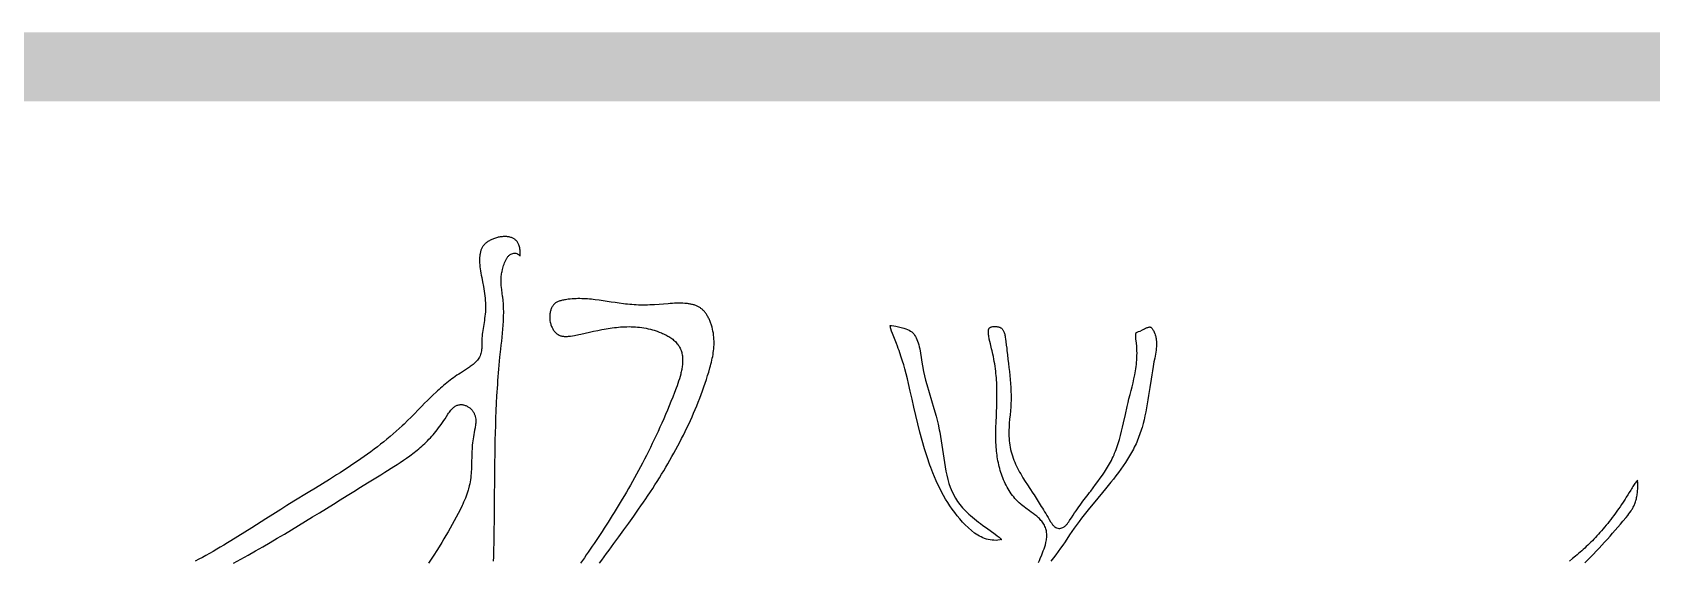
# Model space of a CAD drawing. Extents: x 4283 to 40403, y 1134 to 1764.
# Drawn here: x 4411.81 to 4423.68, y 1485.31 to 1489.18 of the extents above; entities that cross this region are included whole.
import ezdxf

# ---------------------------------------------------------------- set-up
doc = ezdxf.new("R2010")
doc.units = 0
doc.layers.add('PUB_TITLE', color=4, linetype='Continuous')
doc.layers.add('华泽绵阳图框', color=7, linetype='Continuous')

# ---------------------------------------------------------------- blocks, each defined once
blk = doc.blocks.new('11')
for points in [[(-178854.12, -78509.1), (-178852.66, -78507.61), (-178851.21, -78506.13), (-178849.78, -78504.63), (-178848.35, -78503.14), (-178846.94, -78501.64), (-178845.54, -78500.14), (-178844.16, -78498.64), (-178842.79, -78497.14), (-178841.43, -78495.63), (-178840.1, -78494.13), (-178838.78, -78492.62), (-178837.48, -78491.11), (-178836.19, -78489.61), (-178834.93, -78488.1), (-178833.31, -78486.14), (-178832.48, -78485.11), (-178831.91, -78484.37), (-178831.36, -78483.64), (-178830.83, -78482.88), (-178830.59, -78482.51), (-178830.35, -78482.13), (-178830.12, -78481.74), (-178829.9, -78481.34), (-178829.68, -78480.94), (-178829.47, -78480.52), (-178829.27, -78480.1), (-178829.08, -78479.66), (-178828.9, -78479.2), (-178828.73, -78478.73), (-178828.57, -78478.26), (-178828.36, -78477.56), (-178828.27, -78477.23), (-178828.14, -78476.68), (-178828.02, -78476.11), (-178827.91, -78475.53), (-178827.8, -78474.94), (-178827.71, -78474.33), (-178827.64, -78473.72), (-178827.57, -78473.11), (-178827.51, -78472.5), (-178827.47, -78471.89), (-178827.44, -78471.29), (-178827.42, -78470.69), (-178827.42, -78470.11), (-178827.42, -78469.55), (-178827.44, -78469.01), (-178827.46, -78468.49), (-178827.5, -78467.99), (-178827.55, -78467.53), (-178827.58, -78467.36), (-178827.6, -78467.39), (-178827.89, -78467.76), (-178828.19, -78468.16), (-178828.51, -78468.6), (-178828.83, -78469.06), (-178829.17, -78469.55), (-178829.51, -78470.06), (-178829.86, -78470.6), (-178830.22, -78471.15), (-178830.58, -78471.72), (-178830.95, -78472.3), (-178831.7, -78473.49), (-178832.47, -78474.72), (-178833.25, -78475.95), (-178833.83, -78476.87), (-178834.81, -78478.39), (-178835.6, -78479.57), (-178836.38, -78480.73), (-178837.16, -78481.87), (-178837.94, -78482.98), (-178838.73, -78484.06), (-178839.51, -78485.12), (-178840.29, -78486.17), (-178841.07, -78487.18), (-178841.84, -78488.18), (-178842.62, -78489.16), (-178843.4, -78490.11), (-178844.18, -78491.05), (-178844.95, -78491.97), (-178845.73, -78492.86), (-178846.5, -78493.74), (-178847.27, -78494.6), (-178848.05, -78495.44), (-178848.82, -78496.27), (-178849.59, -78497.08), (-178850.36, -78497.87), (-178851.13, -78498.65), (-178851.9, -78499.41), (-178852.67, -78500.16), (-178853.44, -78500.89), (-178854.2, -78501.61), (-178854.97, -78502.31), (-178855.73, -78503.01), (-178856.5, -78503.69), (-178857.26, -78504.36), (-178858.02, -78505.01), (-178858.79, -78505.66), (-178860.3, -78506.92), (-178861.81, -78508.14)], [(-179351.52, -78509.3), (-179350.32, -78507.65), (-179349.1, -78505.99), (-179347.88, -78504.32), (-179346.65, -78502.65), (-179345.41, -78500.97), (-179344.17, -78499.27), (-179341.67, -78495.87), (-179339.17, -78492.44), (-179336.68, -78488.98), (-179334.2, -78485.51), (-179331.74, -78482.01), (-179330.52, -78480.26), (-179329.32, -78478.51), (-179328.12, -78476.75), (-179327.22, -78475.4), (-179325.77, -78473.23), (-179324.62, -78471.47), (-179323.48, -78469.7), (-179322.35, -78467.93), (-179321.24, -78466.16), (-179320.15, -78464.38), (-179319.06, -78462.6), (-179318, -78460.81), (-179316.94, -78459.03), (-179315.91, -78457.24), (-179314.89, -78455.44), (-179313.88, -78453.64), (-179312.89, -78451.84), (-179311.92, -78450.03), (-179310.96, -78448.21), (-179310.03, -78446.39), (-179309.1, -78444.57), (-179308.2, -78442.74), (-179307.31, -78440.91), (-179306.45, -78439.07), (-179305.6, -78437.22), (-179304.76, -78435.37), (-179303.95, -78433.51), (-179303.16, -78431.64), (-179302.38, -78429.77), (-179301.62, -78427.9), (-179300.89, -78426.01), (-179300.17, -78424.12), (-179299.47, -78422.22), (-179298.8, -78420.32), (-179298.14, -78418.4), (-179297.5, -78416.48), (-179296.89, -78414.55), (-179296.35, -78412.8), (-179295.73, -78410.67), (-179295.46, -78409.71), (-179295.2, -78408.75), (-179294.96, -78407.78), (-179294.73, -78406.82), (-179294.52, -78405.86), (-179294.33, -78404.89), (-179294.16, -78403.93), (-179294.01, -78402.96), (-179293.88, -78402), (-179293.78, -78401.03), (-179293.7, -78400.06), (-179293.65, -78399.08), (-179293.63, -78398.11), (-179293.63, -78397.12), (-179293.68, -78396.13), (-179293.74, -78395.25), (-179293.86, -78394.14), (-179294, -78393.14), (-179294.18, -78392.13), (-179294.4, -78391.14), (-179294.65, -78390.14), (-179294.78, -78389.66), (-179294.92, -78389.18), (-179295.08, -78388.7), (-179295.24, -78388.23), (-179295.41, -78387.76), (-179295.59, -78387.3), (-179295.77, -78386.85), (-179295.96, -78386.41), (-179296.16, -78385.97), (-179296.37, -78385.55), (-179296.59, -78385.13), (-179296.81, -78384.73), (-179297.04, -78384.34), (-179297.27, -78383.96), (-179297.51, -78383.59), (-179297.76, -78383.23), (-179298.02, -78382.89), (-179298.28, -78382.56), (-179298.54, -78382.24), (-179298.81, -78381.94), (-179299.09, -78381.66), (-179299.36, -78381.39), (-179299.67, -78381.12), (-179299.94, -78380.89), (-179300.24, -78380.66), (-179300.54, -78380.44), (-179300.85, -78380.24), (-179301.17, -78380.04), (-179301.5, -78379.86), (-179301.84, -78379.68), (-179302.19, -78379.52), (-179302.54, -78379.36), (-179302.91, -78379.22), (-179303.28, -78379.08), (-179303.67, -78378.95), (-179304.06, -78378.84), (-179304.46, -78378.73), (-179304.87, -78378.63), (-179305.29, -78378.53), (-179305.72, -78378.45), (-179306.15, -78378.38), (-179306.6, -78378.31), (-179307.05, -78378.25), (-179307.5, -78378.2), (-179308.45, -78378.12), (-179309.42, -78378.06), (-179310.42, -78378.03), (-179311.44, -78378.03), (-179312.48, -78378.05), (-179313.54, -78378.08), (-179314.62, -78378.13), (-179315.72, -78378.2), (-179316.83, -78378.28), (-179319.09, -78378.45), (-179321.38, -78378.64), (-179323.69, -78378.81), (-179324.85, -78378.88), (-179326.02, -78378.94), (-179327.18, -78378.99), (-179328.27, -78379.01), (-179329.49, -78379.02), (-179330.64, -78379.01), (-179331.77, -78378.98), (-179332.89, -78378.92), (-179334, -78378.86), (-179335.11, -78378.78), (-179336.2, -78378.68), (-179337.28, -78378.58), (-179338.35, -78378.46), (-179339.42, -78378.33), (-179341.52, -78378.05), (-179343.6, -78377.75), (-179345.64, -78377.45), (-179347.66, -78377.13), (-179349.66, -78376.83), (-179351.64, -78376.55), (-179353.61, -78376.29), (-179354.59, -78376.18), (-179355.56, -78376.08), (-179356.53, -78375.99), (-179357.5, -78375.91), (-179358.47, -78375.85), (-179359.44, -78375.8), (-179360.41, -78375.76), (-179361.37, -78375.75), (-179362.34, -78375.75), (-179363.31, -78375.77), (-179364.28, -78375.82), (-179365.25, -78375.88), (-179366.23, -78375.97), (-179367.2, -78376.08), (-179368.56, -78376.28), (-179369.17, -78376.38), (-179369.65, -78376.47), (-179370.12, -78376.57), (-179370.58, -78376.68), (-179371.02, -78376.8), (-179371.44, -78376.93), (-179371.85, -78377.06), (-179372.24, -78377.21), (-179372.61, -78377.37), (-179372.95, -78377.54), (-179373.27, -78377.72), (-179373.58, -78377.92), (-179373.75, -78378.05), (-179374.11, -78378.34), (-179374.35, -78378.58), (-179374.59, -78378.84), (-179374.82, -78379.12), (-179375.04, -78379.42), (-179375.25, -78379.74), (-179375.44, -78380.09), (-179375.62, -78380.45), (-179375.79, -78380.82), (-179375.94, -78381.22), (-179376.08, -78381.63), (-179376.2, -78382.05), (-179376.31, -78382.48), (-179376.4, -78382.92), (-179376.47, -78383.38), (-179376.53, -78383.84), (-179376.56, -78384.3), (-179376.58, -78384.77), (-179376.58, -78385.25), (-179376.57, -78385.72), (-179376.53, -78386.19), (-179376.48, -78386.67), (-179376.44, -78386.95), (-179376.31, -78387.61), (-179376.21, -78388.06), (-179376.08, -78388.51), (-179375.94, -78388.96), (-179375.78, -78389.4), (-179375.61, -78389.83), (-179375.42, -78390.24), (-179375.22, -78390.65), (-179375.01, -78391.04), (-179374.78, -78391.41), (-179374.54, -78391.77), (-179374.29, -78392.11), (-179374.03, -78392.43), (-179373.77, -78392.73), (-179373.49, -78393.01), (-179373.22, -78393.27), (-179372.93, -78393.51), (-179372.64, -78393.72), (-179372.37, -78393.9), (-179371.88, -78394.17), (-179371.78, -78394.22), (-179371.45, -78394.35), (-179371.13, -78394.47), (-179370.79, -78394.56), (-179370.44, -78394.64), (-179370.07, -78394.7), (-179369.69, -78394.75), (-179369.29, -78394.79), (-179368.87, -78394.8), (-179368.44, -78394.81), (-179367.99, -78394.8), (-179367.53, -78394.77), (-179367.06, -78394.73), (-179366.58, -78394.68), (-179366.1, -78394.62), (-179365.08, -78394.46), (-179364.05, -78394.27), (-179361.92, -78393.83), (-179360.82, -78393.59), (-179358.68, -78393.12), (-179356.54, -78392.65), (-179354.43, -78392.19), (-179352.32, -78391.75), (-179350.23, -78391.34), (-179349.18, -78391.15), (-179348.13, -78390.96), (-179347.08, -78390.79), (-179346.04, -78390.63), (-179344.99, -78390.48), (-179343.94, -78390.35), (-179342.89, -78390.23), (-179341.84, -78390.12), (-179340.79, -78390.04), (-179339.74, -78389.97), (-179338.68, -78389.92), (-179337.62, -78389.89), (-179336.56, -78389.88), (-179335.49, -78389.89), (-179334.42, -78389.93), (-179333.35, -78389.99), (-179332.27, -78390.08), (-179331.19, -78390.19), (-179330.11, -78390.34), (-179329.02, -78390.51), (-179327.93, -78390.71), (-179326.83, -78390.94), (-179325.73, -78391.2), (-179324.63, -78391.5), (-179323.85, -78391.72), (-179322.4, -78392.19), (-179321.28, -78392.59), (-179320.18, -78393.03), (-179319.62, -78393.27), (-179319.08, -78393.52), (-179318.53, -78393.77), (-179318, -78394.04), (-179317.47, -78394.32), (-179316.95, -78394.61), (-179316.44, -78394.92), (-179315.93, -78395.24), (-179315.44, -78395.57), (-179314.96, -78395.91), (-179314.49, -78396.27), (-179314.04, -78396.64), (-179313.59, -78397.03), (-179313.17, -78397.44), (-179312.76, -78397.86), (-179312.37, -78398.31), (-179312, -78398.76), (-179311.71, -78399.17), (-179311.33, -78399.74), (-179311.04, -78400.25), (-179310.77, -78400.77), (-179310.54, -78401.3), (-179310.32, -78401.83), (-179310.14, -78402.37), (-179309.98, -78402.92), (-179309.85, -78403.48), (-179309.73, -78404.03), (-179309.64, -78404.6), (-179309.58, -78405.16), (-179309.53, -78405.73), (-179309.5, -78406.3), (-179309.49, -78406.87), (-179309.49, -78407.44), (-179309.52, -78408.02), (-179309.56, -78408.59), (-179309.61, -78409.17), (-179309.68, -78409.75), (-179309.76, -78410.33), (-179309.85, -78410.92), (-179309.96, -78411.5), (-179310.07, -78412.08), (-179310.2, -78412.67), (-179310.34, -78413.25), (-179310.48, -78413.85), (-179310.8, -78415.01), (-179311.14, -78416.18), (-179311.52, -78417.36), (-179311.91, -78418.53), (-179312.32, -78419.69), (-179312.75, -78420.86), (-179313.6, -78423.1), (-179314.5, -78425.42), (-179315.39, -78427.66), (-179316.3, -78429.88), (-179317.21, -78432.08), (-179318.13, -78434.26), (-179319.06, -78436.41), (-179320, -78438.55), (-179320.94, -78440.66), (-179321.9, -78442.75), (-179322.86, -78444.81), (-179323.82, -78446.86), (-179324.8, -78448.89), (-179325.78, -78450.89), (-179326.77, -78452.87), (-179327.76, -78454.84), (-179328.75, -78456.78), (-179329.76, -78458.7), (-179330.76, -78460.61), (-179331.77, -78462.49), (-179332.78, -78464.35), (-179333.8, -78466.2), (-179334.82, -78468.02), (-179335.84, -78469.83), (-179336.86, -78471.61), (-179337.89, -78473.38), (-179338.91, -78475.13), (-179339.94, -78476.86), (-179340.97, -78478.57), (-179341.99, -78480.26), (-179343.02, -78481.94), (-179344.05, -78483.6), (-179345.07, -78485.24), (-179346.1, -78486.86), (-179347.12, -78488.47), (-179348.14, -78490.06), (-179349.16, -78491.63), (-179350.17, -78493.18), (-179351.18, -78494.72), (-179352.19, -78496.24), (-179353.19, -78497.75), (-179354.19, -78499.24), (-179355.19, -78500.71), (-179356.17, -78502.17), (-179357.18, -78503.65), (-179358.14, -78505.04), (-179359.11, -78506.46), (-179361.07, -78509.27)], [(-179404.91, -78508.22), (-179404.85, -78506.03), (-179404.8, -78503.87), (-179404.74, -78501.72), (-179404.7, -78499.6), (-179404.66, -78497.49), (-179404.62, -78495.4), (-179404.58, -78493.33), (-179404.55, -78491.28), (-179404.52, -78489.24), (-179404.5, -78487.22), (-179404.47, -78485.21), (-179404.45, -78483.22), (-179404.43, -78481.24), (-179404.42, -78479.27), (-179404.4, -78477.32), (-179404.39, -78475.38), (-179404.37, -78473.44), (-179404.34, -78469.61), (-179404.31, -78465.81), (-179404.28, -78462.04), (-179404.24, -78458.29), (-179404.19, -78454.57), (-179404.13, -78450.85), (-179404.06, -78447.14), (-179403.97, -78443.44), (-179403.86, -78439.73), (-179403.73, -78436.01), (-179403.58, -78432.28), (-179403.41, -78428.53), (-179403.2, -78424.76), (-179403.09, -78422.86), (-179402.97, -78420.96), (-179402.84, -78419.04), (-179402.7, -78417.12), (-179402.55, -78415.18), (-179402.4, -78413.24), (-179402.23, -78411.28), (-179402.06, -78409.31), (-179401.87, -78407.33), (-179401.68, -78405.34), (-179401.39, -78402.54), (-179401.25, -78401.31), (-179401.03, -78399.28), (-179400.81, -78397.25), (-179400.59, -78395.21), (-179400.39, -78393.17), (-179400.21, -78391.13), (-179400.06, -78389.1), (-179399.94, -78387.06), (-179399.89, -78386.05), (-179399.86, -78385.03), (-179399.83, -78384.02), (-179399.82, -78383.01), (-179399.82, -78382), (-179399.84, -78381), (-179399.87, -78379.99), (-179399.91, -78378.99), (-179399.97, -78377.99), (-179400.05, -78376.99), (-179400.1, -78376.47), (-179400.26, -78375.01), (-179400.33, -78374.46), (-179400.52, -78373.08), (-179400.81, -78371.13), (-179400.94, -78370.12), (-179401.05, -78369.08), (-179401.09, -78368.53), (-179401.12, -78367.98), (-179401.14, -78367.42), (-179401.15, -78366.85), (-179401.14, -78366.26), (-179401.12, -78365.67), (-179401.08, -78365.05), (-179401.03, -78364.43), (-179400.95, -78363.79), (-179400.86, -78363.14), (-179400.75, -78362.47), (-179400.65, -78362), (-179400.45, -78361.09), (-179400.27, -78360.38), (-179400.07, -78359.68), (-179399.85, -78358.97), (-179399.61, -78358.28), (-179399.35, -78357.6), (-179399.07, -78356.95), (-179398.92, -78356.61), (-179398.76, -78356.29), (-179398.6, -78355.98), (-179398.43, -78355.68), (-179398.25, -78355.38), (-179398.06, -78355.09), (-179397.85, -78354.8), (-179397.64, -78354.52), (-179397.4, -78354.25), (-179397.14, -78353.98), (-179396.85, -78353.73), (-179396.52, -78353.48), (-179396.15, -78353.26), (-179395.74, -78353.06), (-179395.27, -78352.91), (-179394.75, -78352.82), (-179394.2, -78352.81), (-179393.7, -78352.87), (-179393.22, -78353.01), (-179392.79, -78353.19), (-179392.4, -78353.41), (-179392.06, -78353.65), (-179391.76, -78353.9), (-179391.48, -78354.16), (-179391.48, -78354.17), (-179391.47, -78353.89), (-179391.46, -78353.17), (-179391.47, -78352.47), (-179391.51, -78351.8), (-179391.52, -78351.63), (-179391.56, -78351.19), (-179391.6, -78350.91), (-179391.64, -78350.62), (-179391.69, -78350.35), (-179391.73, -78350.09), (-179391.85, -78349.57), (-179391.98, -78349.1), (-179392.13, -78348.67), (-179392.3, -78348.26), (-179392.47, -78347.88), (-179392.66, -78347.54), (-179392.86, -78347.22), (-179393.07, -78346.92), (-179393.29, -78346.65), (-179393.52, -78346.39), (-179393.77, -78346.16), (-179394.03, -78345.94), (-179394.3, -78345.74), (-179394.59, -78345.55), (-179394.89, -78345.38), (-179395.21, -78345.22), (-179395.54, -78345.07), (-179395.86, -78344.95), (-179396.26, -78344.82), (-179396.64, -78344.72), (-179397.04, -78344.63), (-179397.45, -78344.56), (-179397.87, -78344.51), (-179398.31, -78344.46), (-179398.76, -78344.44), (-179399.21, -78344.43), (-179399.68, -78344.44), (-179400.15, -78344.46), (-179400.62, -78344.5), (-179401.1, -78344.55), (-179401.58, -78344.62), (-179402.06, -78344.71), (-179402.54, -78344.8), (-179403.02, -78344.92), (-179403.5, -78345.05), (-179403.97, -78345.19), (-179404.43, -78345.34), (-179404.89, -78345.51), (-179405.34, -78345.69), (-179405.78, -78345.88), (-179406.21, -78346.08), (-179406.62, -78346.29), (-179407.03, -78346.51), (-179407.42, -78346.74), (-179407.79, -78346.98), (-179408.14, -78347.23), (-179408.48, -78347.48), (-179408.8, -78347.74), (-179409.1, -78348), (-179409.34, -78348.23), (-179409.63, -78348.54), (-179409.87, -78348.81), (-179410.09, -78349.1), (-179410.3, -78349.38), (-179410.49, -78349.68), (-179410.67, -78349.99), (-179410.84, -78350.3), (-179410.99, -78350.62), (-179411.14, -78350.95), (-179411.27, -78351.29), (-179411.39, -78351.65), (-179411.49, -78352.01), (-179411.59, -78352.38), (-179411.68, -78352.76), (-179411.75, -78353.16), (-179411.82, -78353.56), (-179411.87, -78353.97), (-179411.91, -78354.4), (-179411.95, -78354.83), (-179411.97, -78355.27), (-179411.98, -78355.72), (-179411.98, -78356.18), (-179411.98, -78356.65), (-179411.96, -78357.13), (-179411.94, -78357.61), (-179411.87, -78358.61), (-179411.77, -78359.63), (-179411.64, -78360.68), (-179411.48, -78361.75), (-179411.31, -78362.83), (-179411.12, -78363.94), (-179410.92, -78365.06), (-179410.49, -78367.34), (-179410.06, -78369.66), (-179409.86, -78370.83), (-179409.66, -78372), (-179409.48, -78373.18), (-179409.32, -78374.35), (-179409.18, -78375.53), (-179409.08, -78376.71), (-179409, -78377.88), (-179408.97, -78378.64), (-179408.96, -78379.07), (-179408.97, -78380.21), (-179409, -78381.34), (-179409.07, -78382.46), (-179409.17, -78383.55), (-179409.29, -78384.63), (-179409.42, -78385.69), (-179409.57, -78386.74), (-179409.72, -78387.77), (-179410.04, -78389.79), (-179410.35, -78391.78), (-179410.49, -78392.76), (-179410.62, -78393.73), (-179410.72, -78394.7), (-179410.81, -78395.67), (-179410.87, -78396.64), (-179410.9, -78397.61), (-179410.91, -78398.25), (-179410.89, -78399.66), (-179410.89, -78400.23), (-179410.9, -78400.82), (-179410.94, -78401.44), (-179411.01, -78402.07), (-179411.12, -78402.71), (-179411.28, -78403.38), (-179411.49, -78404.01), (-179411.74, -78404.61), (-179412.03, -78405.19), (-179412.35, -78405.74), (-179412.7, -78406.27), (-179413.07, -78406.77), (-179413.47, -78407.24), (-179413.89, -78407.7), (-179414.32, -78408.13), (-179414.76, -78408.54), (-179415.22, -78408.94), (-179415.69, -78409.32), (-179416.17, -78409.69), (-179416.65, -78410.05), (-179417.14, -78410.39), (-179417.64, -78410.73), (-179418.63, -78411.38), (-179420.6, -78412.61), (-179421.67, -78413.29), (-179422.49, -78413.82), (-179423.4, -78414.42), (-179424.29, -78415.04), (-179425.17, -78415.66), (-179426.03, -78416.29), (-179426.87, -78416.92), (-179427.71, -78417.57), (-179428.53, -78418.22), (-179429.33, -78418.87), (-179430.13, -78419.54), (-179430.91, -78420.2), (-179431.69, -78420.88), (-179432.45, -78421.55), (-179433.21, -78422.24), (-179433.95, -78422.92), (-179435.42, -78424.31), (-179436.87, -78425.72), (-179438.29, -78427.13), (-179439.7, -78428.55), (-179441.1, -78429.98), (-179442.49, -78431.42), (-179445.28, -78434.29), (-179446.69, -78435.72), (-179448.12, -78437.14), (-179450.1, -78439.07), (-179451.04, -78439.96), (-179452.54, -78441.33), (-179454.05, -78442.69), (-179455.59, -78444.04), (-179457.15, -78445.36), (-179458.73, -78446.67), (-179460.33, -78447.96), (-179461.94, -78449.24), (-179463.57, -78450.5), (-179465.22, -78451.74), (-179466.88, -78452.98), (-179468.55, -78454.2), (-179470.24, -78455.4), (-179471.95, -78456.6), (-179473.66, -78457.78), (-179475.39, -78458.96), (-179477.12, -78460.12), (-179478.87, -78461.28), (-179480.62, -78462.43), (-179482.38, -78463.57), (-179484.15, -78464.7), (-179487.71, -78466.95), (-179491.28, -78469.17), (-179494.87, -78471.38), (-179498.47, -78473.58), (-179505.65, -78477.98), (-179509.23, -78480.18), (-179512.28, -78482.07), (-179516.33, -78484.61), (-179519.86, -78486.85), (-179526.91, -78491.33), (-179530.44, -78493.56), (-179533.97, -78495.76), (-179537.51, -78497.95), (-179539.29, -78499.03), (-179541.08, -78500.1), (-179542.86, -78501.16), (-179544.66, -78502.21), (-179546.46, -78503.25), (-179548.27, -78504.28), (-179550.08, -78505.29), (-179551.91, -78506.29), (-179553.74, -78507.27), (-179555.58, -78508.24)], [(-179536.18, -78509.26), (-179532.44, -78507.21), (-179528.72, -78505.13), (-179525.03, -78503.04), (-179521.36, -78500.93), (-179517.71, -78498.81), (-179514.08, -78496.68), (-179510.47, -78494.53), (-179506.88, -78492.39), (-179503.31, -78490.23), (-179499.76, -78488.07), (-179496.23, -78485.91), (-179492.71, -78483.75), (-179489.22, -78481.59), (-179485.74, -78479.43), (-179482.29, -78477.28), (-179478.84, -78475.14), (-179475.42, -78473), (-179472.01, -78470.88), (-179468.62, -78468.76), (-179465.25, -78466.67), (-179461.89, -78464.59), (-179459.85, -78463.32), (-179455.25, -78460.47), (-179453.62, -78459.44), (-179452, -78458.39), (-179450.4, -78457.33), (-179448.82, -78456.24), (-179447.25, -78455.11), (-179446.47, -78454.54), (-179445.7, -78453.96), (-179444.93, -78453.37), (-179444.17, -78452.77), (-179443.41, -78452.15), (-179442.66, -78451.52), (-179441.91, -78450.88), (-179441.17, -78450.23), (-179440.43, -78449.56), (-179439.69, -78448.87), (-179438.96, -78448.17), (-179438.24, -78447.46), (-179437.52, -78446.72), (-179436.81, -78445.97), (-179436.1, -78445.19), (-179435.4, -78444.4), (-179434.71, -78443.59), (-179434.01, -78442.75), (-179433.33, -78441.89), (-179432.65, -78441.01), (-179431.98, -78440.11), (-179431.31, -78439.18), (-179430.65, -78438.22), (-179429.99, -78437.24), (-179429.39, -78436.31), (-179428.68, -78435.17), (-179427.99, -78434.09), (-179427.62, -78433.54), (-179427.24, -78433), (-179426.84, -78432.46), (-179426.41, -78431.94), (-179425.97, -78431.45), (-179425.72, -78431.19), (-179425.46, -78430.95), (-179425.2, -78430.72), (-179424.92, -78430.5), (-179424.63, -78430.28), (-179424.32, -78430.08), (-179424, -78429.89), (-179423.66, -78429.72), (-179423.3, -78429.57), (-179422.92, -78429.44), (-179422.53, -78429.33), (-179422.13, -78429.25), (-179421.71, -78429.21), (-179421.28, -78429.2), (-179420.83, -78429.22), (-179420.44, -78429.27), (-179420.04, -78429.35), (-179419.65, -78429.45), (-179419.27, -78429.58), (-179418.9, -78429.73), (-179418.55, -78429.89), (-179418.2, -78430.07), (-179417.87, -78430.26), (-179417.55, -78430.47), (-179417.23, -78430.69), (-179416.93, -78430.92), (-179416.64, -78431.17), (-179416.36, -78431.42), (-179416.08, -78431.7), (-179415.75, -78432.07), (-179415.58, -78432.29), (-179415.36, -78432.58), (-179415.15, -78432.9), (-179414.96, -78433.22), (-179414.79, -78433.54), (-179414.63, -78433.87), (-179414.49, -78434.21), (-179414.37, -78434.54), (-179414.27, -78434.88), (-179414.17, -78435.24), (-179414.04, -78435.89), (-179413.95, -78436.56), (-179413.91, -78437.21), (-179413.91, -78437.86), (-179413.93, -78438.51), (-179413.98, -78439.14), (-179414.06, -78439.76), (-179414.15, -78440.37), (-179414.25, -78440.98), (-179414.48, -78442.14), (-179414.71, -78443.28), (-179414.93, -78444.34), (-179415.12, -78445.43), (-179415.29, -78446.48), (-179415.42, -78447.53), (-179415.54, -78448.57), (-179415.64, -78449.61), (-179415.72, -78450.64), (-179415.78, -78451.67), (-179415.84, -78452.7), (-179415.88, -78453.73), (-179415.94, -78455.78), (-179415.99, -78457.83), (-179416.04, -78459.87), (-179416.08, -78460.9), (-179416.12, -78461.93), (-179416.18, -78462.96), (-179416.25, -78463.99), (-179416.34, -78465.03), (-179416.45, -78466.06), (-179416.59, -78467.1), (-179416.75, -78468.15), (-179416.93, -78469.19), (-179417.16, -78470.25), (-179417.53, -78471.73), (-179417.71, -78472.35), (-179418.03, -78473.39), (-179418.38, -78474.42), (-179418.76, -78475.44), (-179419.16, -78476.45), (-179419.58, -78477.45), (-179420.02, -78478.44), (-179420.46, -78479.42), (-179420.8, -78480.15), (-179421.84, -78482.31), (-179422.79, -78484.2), (-179423.77, -78486.08), (-179424.77, -78487.93), (-179425.79, -78489.77), (-179426.83, -78491.6), (-179427.88, -78493.4), (-179428.95, -78495.2), (-179430.02, -78496.98), (-179431.11, -78498.76), (-179433.3, -78502.27), (-179435.49, -78505.77), (-179437.68, -78509.25)], [(-179129.81, -78508.82), (-179129.43, -78507.86), (-179129.05, -78506.92), (-179128.24, -78505.03), (-179127.84, -78504.07), (-179127.45, -78503.08), (-179127.07, -78502.06), (-179126.72, -78501), (-179126.43, -78499.99), (-179126.13, -78498.74), (-179126.01, -78498.13), (-179125.91, -78497.52), (-179125.82, -78496.9), (-179125.76, -78496.28), (-179125.73, -78495.65), (-179125.72, -78495.02), (-179125.74, -78494.38), (-179125.79, -78493.72), (-179125.92, -78492.88), (-179126.02, -78492.44), (-179126.19, -78491.83), (-179126.4, -78491.23), (-179126.64, -78490.65), (-179126.91, -78490.09), (-179127.21, -78489.55), (-179127.54, -78489.03), (-179127.89, -78488.54), (-179128.26, -78488.06), (-179128.64, -78487.61), (-179129.04, -78487.17), (-179129.46, -78486.74), (-179129.89, -78486.32), (-179130.76, -78485.55), (-179131.67, -78484.81), (-179132.6, -78484.09), (-179133.54, -78483.41), (-179134.47, -78482.74), (-179136.32, -78481.42), (-179137.2, -78480.77), (-179138.39, -78479.83), (-179138.85, -78479.45), (-179139.63, -78478.75), (-179140.37, -78478.04), (-179141.08, -78477.31), (-179141.77, -78476.56), (-179142.42, -78475.79), (-179143.05, -78475), (-179143.64, -78474.19), (-179144.22, -78473.36), (-179144.76, -78472.52), (-179145.28, -78471.67), (-179145.78, -78470.79), (-179146.25, -78469.91), (-179146.7, -78469.01), (-179147.12, -78468.1), (-179147.52, -78467.17), (-179147.9, -78466.24), (-179148.25, -78465.3), (-179148.58, -78464.35), (-179148.89, -78463.39), (-179149.19, -78462.43), (-179149.46, -78461.46), (-179149.71, -78460.49), (-179149.94, -78459.52), (-179150.15, -78458.54), (-179150.34, -78457.56), (-179150.52, -78456.59), (-179150.68, -78455.61), (-179150.82, -78454.64), (-179150.94, -78453.68), (-179151.05, -78452.71), (-179151.15, -78451.75), (-179151.23, -78450.79), (-179151.29, -78449.84), (-179151.39, -78447.93), (-179151.44, -78446.04), (-179151.45, -78444.15), (-179151.44, -78442.25), (-179151.39, -78440.35), (-179151.32, -78438.44), (-179151.16, -78434.56), (-179151.07, -78432.6), (-179150.99, -78430.61), (-179150.92, -78428.59), (-179150.87, -78426.55), (-179150.84, -78424.46), (-179150.85, -78422.34), (-179150.9, -78420.19), (-179150.94, -78419.09), (-179150.99, -78417.98), (-179151.06, -78416.87), (-179151.14, -78415.73), (-179151.24, -78414.59), (-179151.35, -78413.44), (-179151.48, -78412.27), (-179151.62, -78411.09), (-179151.79, -78409.89), (-179151.97, -78408.68), (-179152.18, -78407.46), (-179152.4, -78406.22), (-179152.65, -78404.97), (-179152.92, -78403.7), (-179153.31, -78402.01), (-179153.53, -78401.12), (-179154.17, -78398.58), (-179154.46, -78397.36), (-179154.72, -78396.17), (-179154.83, -78395.61), (-179154.93, -78395.06), (-179155.02, -78394.53), (-179155.08, -78394.03), (-179155.13, -78393.54), (-179155.16, -78393.09), (-179155.17, -78392.67), (-179155.16, -78392.28), (-179155.14, -78391.92), (-179155.09, -78391.61), (-179155.04, -78391.34), (-179154.97, -78391.11), (-179154.89, -78390.92), (-179154.82, -78390.77), (-179154.73, -78390.64), (-179154.64, -78390.53), (-179154.55, -78390.44), (-179154.36, -78390.3), (-179154.24, -78390.23), (-179154, -78390.12), (-179153.72, -78390.02), (-179153.39, -78389.93), (-179153.02, -78389.86), (-179152.63, -78389.8), (-179152.21, -78389.77), (-179151.78, -78389.76), (-179151.35, -78389.78), (-179150.92, -78389.83), (-179150.51, -78389.89), (-179150.11, -78389.98), (-179149.75, -78390.09), (-179149.43, -78390.21), (-179149.02, -78390.41), (-179148.88, -78390.49), (-179148.64, -78390.66), (-179148.43, -78390.84), (-179148.24, -78391.04), (-179148.05, -78391.27), (-179147.87, -78391.52), (-179147.69, -78391.81), (-179147.53, -78392.12), (-179147.37, -78392.47), (-179147.23, -78392.85), (-179147.09, -78393.26), (-179146.96, -78393.69), (-179146.85, -78394.15), (-179146.74, -78394.63), (-179146.65, -78395.12), (-179146.48, -78396.18), (-179146.33, -78397.29), (-179146.13, -78399.15), (-179145.95, -78400.75), (-179145.82, -78401.9), (-179145.55, -78404.13), (-179145.29, -78406.31), (-179145.03, -78408.44), (-179144.78, -78410.53), (-179144.55, -78412.58), (-179144.33, -78414.59), (-179144.14, -78416.58), (-179143.98, -78418.55), (-179143.86, -78420.5), (-179143.77, -78422.45), (-179143.73, -78424.39), (-179143.74, -78426.35), (-179143.76, -78427.32), (-179143.8, -78428.3), (-179143.82, -78428.84), (-179143.91, -78430.28), (-179144.07, -78432.32), (-179144.26, -78434.39), (-179144.45, -78436.5), (-179144.62, -78438.64), (-179144.76, -78440.8), (-179144.81, -78441.9), (-179144.83, -78442.99), (-179144.84, -78444.09), (-179144.82, -78445.2), (-179144.77, -78446.3), (-179144.69, -78447.42), (-179144.58, -78448.53), (-179144.43, -78449.64), (-179144.25, -78450.73), (-179144.01, -78451.86), (-179143.74, -78452.96), (-179143.43, -78454.04), (-179143.08, -78455.11), (-179142.71, -78456.17), (-179142.31, -78457.22), (-179141.88, -78458.25), (-179141.42, -78459.28), (-179140.94, -78460.29), (-179140.45, -78461.28), (-179139.93, -78462.27), (-179139.4, -78463.25), (-179138.86, -78464.21), (-179137.75, -78466.1), (-179136.61, -78467.94), (-179135.46, -78469.73), (-179134.32, -78471.48), (-179132.75, -78473.86), (-179132.12, -78474.82), (-179130.04, -78478.08), (-179129, -78479.74), (-179128.48, -78480.59), (-179127.94, -78481.46), (-179127.4, -78482.35), (-179126.84, -78483.26), (-179126.27, -78484.2), (-179125.68, -78485.18), (-179125.08, -78486.18), (-179124.46, -78487.21), (-179123.77, -78488.35), (-179123.38, -78488.94), (-179122.98, -78489.5), (-179122.74, -78489.8), (-179122.49, -78490.08), (-179122.22, -78490.36), (-179121.92, -78490.64), (-179121.59, -78490.91), (-179121.2, -78491.16), (-179120.72, -78491.4), (-179120.13, -78491.59), (-179119.62, -78491.67), (-179119.08, -78491.67), (-179118.54, -78491.59), (-179118.05, -78491.45), (-179117.61, -78491.26), (-179117.22, -78491.04), (-179116.87, -78490.81), (-179116.56, -78490.56), (-179116.27, -78490.31), (-179116, -78490.04), (-179115.75, -78489.78), (-179115.5, -78489.49), (-179115.07, -78488.94), (-179114.64, -78488.36), (-179114.24, -78487.77), (-179113.85, -78487.18), (-179113.31, -78486.36), (-179112.38, -78484.94), (-179111.66, -78483.88), (-179110.95, -78482.84), (-179110.24, -78481.83), (-179109.54, -78480.84), (-179108.85, -78479.87), (-179108.16, -78478.93), (-179107.48, -78478.01), (-179106.8, -78477.1), (-179106.14, -78476.21), (-179105.48, -78475.34), (-179104.82, -78474.49), (-179104.18, -78473.64), (-179103.54, -78472.81), (-179102.28, -78471.18), (-179101.06, -78469.57), (-179099.87, -78467.99), (-179098.72, -78466.41), (-179097.6, -78464.83), (-179096.52, -78463.23), (-179095.5, -78461.62), (-179094.99, -78460.79), (-179094.5, -78459.95), (-179094.03, -78459.1), (-179093.56, -78458.25), (-179093.11, -78457.37), (-179092.68, -78456.48), (-179092.25, -78455.58), (-179091.77, -78454.49), (-179091.45, -78453.72), (-179091.08, -78452.77), (-179090.71, -78451.8), (-179090.37, -78450.82), (-179090.03, -78449.83), (-179089.7, -78448.83), (-179089.09, -78446.81), (-179088.52, -78444.75), (-179087.98, -78442.67), (-179087.47, -78440.57), (-179086.98, -78438.47), (-179086.04, -78434.26), (-179085.11, -78430.11), (-179084.65, -78428.08), (-179084.23, -78426.32), (-179083.67, -78424.11), (-179083.17, -78422.15), (-179082.67, -78420.19), (-179082.18, -78418.22), (-179081.71, -78416.22), (-179081.29, -78414.21), (-179081.09, -78413.17), (-179080.91, -78412.13), (-179080.75, -78411.08), (-179080.6, -78410.02), (-179080.47, -78408.94), (-179080.37, -78407.84), (-179080.28, -78406.73), (-179080.22, -78405.6), (-179080.18, -78404.45), (-179080.17, -78403.28), (-179080.19, -78402.09), (-179080.24, -78400.88), (-179080.32, -78399.64), (-179080.46, -78398.16), (-179080.7, -78395.96), (-179080.75, -78395.42), (-179080.79, -78394.91), (-179080.8, -78394.44), (-179080.79, -78394.02), (-179080.76, -78393.66), (-179080.72, -78393.37), (-179080.65, -78393.11), (-179080.64, -78393.06), (-179080.61, -78393), (-179080.59, -78392.96), (-179080.57, -78392.92), (-179080.56, -78392.91), (-179080.5, -78392.85), (-179080.46, -78392.83), (-179080.41, -78392.8), (-179080.14, -78392.66), (-179079.79, -78392.52), (-179079.36, -78392.37), (-179078.63, -78392.13), (-179077.36, -78391.44), (-179076.35, -78390.92), (-179075.89, -78390.7), (-179075.44, -78390.51), (-179075.03, -78390.35), (-179074.65, -78390.22), (-179074.31, -78390.13), (-179074.02, -78390.07), (-179073.78, -78390.05), (-179073.56, -78390.05), (-179073.52, -78390.06), (-179073.46, -78390.07), (-179073.41, -78390.08), (-179073.36, -78390.09), (-179073.34, -78390.1), (-179073.27, -78390.13), (-179073.22, -78390.16), (-179073.18, -78390.19), (-179072.98, -78390.34), (-179072.78, -78390.53), (-179072.57, -78390.78), (-179072.35, -78391.07), (-179072.12, -78391.42), (-179071.9, -78391.79), (-179071.69, -78392.2), (-179071.49, -78392.63), (-179071.3, -78393.09), (-179071.22, -78393.3), (-179070.98, -78393.99), (-179070.85, -78394.43), (-179070.73, -78394.88), (-179070.63, -78395.32), (-179070.54, -78395.77), (-179070.47, -78396.22), (-179070.42, -78396.67), (-179070.37, -78397.1), (-179070.32, -78398.03), (-179070.32, -78398.95), (-179070.36, -78399.89), (-179070.44, -78400.83), (-179070.56, -78401.79), (-179070.7, -78402.77), (-179070.87, -78403.75), (-179071.25, -78405.79), (-179071.61, -78407.62), (-179072.05, -78409.98), (-179072.41, -78412.1), (-179072.76, -78414.21), (-179073.08, -78416.32), (-179073.71, -78420.52), (-179074.34, -78424.69), (-179074.66, -78426.76), (-179075, -78428.81), (-179075.36, -78430.84), (-179075.75, -78432.85), (-179076.16, -78434.85), (-179076.61, -78436.82), (-179077.1, -78438.77), (-179077.63, -78440.7), (-179077.91, -78441.64), (-179078.21, -78442.58), (-179078.51, -78443.52), (-179078.84, -78444.44), (-179079.17, -78445.36), (-179079.52, -78446.28), (-179079.87, -78447.14), (-179080.27, -78448.08), (-179080.67, -78448.97), (-179081.09, -78449.86), (-179081.52, -78450.74), (-179081.96, -78451.62), (-179082.43, -78452.49), (-179082.9, -78453.35), (-179083.89, -78455.08), (-179084.94, -78456.79), (-179086.03, -78458.48), (-179087.17, -78460.17), (-179088.35, -78461.84), (-179089.56, -78463.5), (-179090.81, -78465.15), (-179092.08, -78466.79), (-179093.38, -78468.43), (-179094.7, -78470.06), (-179096.04, -78471.69), (-179101.47, -78478.22), (-179104.18, -78481.49), (-179105.52, -78483.15), (-179106.84, -78484.81), (-179108.14, -78486.48), (-179109.41, -78488.17), (-179110.44, -78489.57), (-179111.87, -78491.58), (-179113.05, -78493.29), (-179114.2, -78494.99), (-179116.48, -78498.38), (-179117.62, -78500.06), (-179118.76, -78501.72), (-179119.93, -78503.37), (-179121.12, -78504.99), (-179122.35, -78506.59), (-179123.62, -78508.17)]]:
    blk.add_lwpolyline(points)
blk.add_lwpolyline([(-179201.84, -78389.55), (-179199.82, -78390.07), (-179197.78, -78390.66), (-179196.88, -78390.97), (-179196.02, -78391.32), (-179195.24, -78391.69), (-179194.55, -78392.09), (-179193.89, -78392.55), (-179193.39, -78392.99), (-179192.89, -78393.52), (-179192.43, -78394.11), (-179192, -78394.77), (-179191.6, -78395.5), (-179191.23, -78396.29), (-179190.9, -78397.14), (-179190.59, -78398.05), (-179190.31, -78399), (-179190.06, -78400.01), (-179189.83, -78401.04), (-179189.42, -78403.24), (-179189.05, -78405.51), (-179188.69, -78407.84), (-179188.4, -78409.62), (-179187.86, -78412.46), (-179187.38, -78414.69), (-179186.86, -78416.87), (-179186.3, -78419.01), (-179185.14, -78423.15), (-179182.74, -78431.14), (-179181.61, -78435.1), (-179181.08, -78437.08), (-179180.59, -78439.07), (-179179.95, -78441.96), (-179179.72, -78443.17), (-179179.34, -78445.28), (-179178.99, -78447.42), (-179177.72, -78456.2), (-179177.38, -78458.4), (-179177.01, -78460.57), (-179176.61, -78462.73), (-179176.17, -78464.84), (-179175.66, -78466.92), (-179175.08, -78468.94), (-179174.43, -78470.89), (-179173.99, -78472.04), (-179172.83, -78474.6), (-179171.85, -78476.36), (-179170.76, -78478.05), (-179169.53, -78479.69), (-179168.19, -78481.28), (-179167.44, -78482.09), (-179166.67, -78482.87), (-179165.87, -78483.66), (-179165.02, -78484.44), (-179164.14, -78485.23), (-179163.22, -78486.02), (-179162.25, -78486.82), (-179161.24, -78487.63), (-179160.18, -78488.45), (-179159.08, -78489.28), (-179157.93, -78490.13), (-179156.57, -78491.11), (-179154.24, -78492.76), (-179151.8, -78494.52), (-179150.7, -78495.35), (-179149.71, -78496.15), (-179148.86, -78496.91), (-179148.53, -78497.23), (-179148.42, -78497.35), (-179149.23, -78497.51), (-179150.4, -78497.65), (-179151.33, -78497.7), (-179152.35, -78497.69), (-179153.34, -78497.62), (-179154.3, -78497.49), (-179155.24, -78497.3), (-179156.16, -78497.05), (-179157.06, -78496.75), (-179157.94, -78496.41), (-179158.81, -78496.01), (-179159.66, -78495.57), (-179160.49, -78495.08), (-179161.32, -78494.56), (-179162.11, -78494), (-179163.72, -78492.75), (-179165.25, -78491.4), (-179167.03, -78489.67), (-179168.18, -78488.46), (-179169.57, -78486.91), (-179170.9, -78485.33), (-179172.17, -78483.71), (-179173.39, -78482.05), (-179174.56, -78480.36), (-179175.68, -78478.64), (-179176.76, -78476.88), (-179177.79, -78475.09), (-179178.78, -78473.26), (-179179.72, -78471.41), (-179180.63, -78469.52), (-179181.5, -78467.61), (-179182.34, -78465.67), (-179183.14, -78463.71), (-179184.21, -78460.92), (-179184.65, -78459.72), (-179186.06, -78455.61), (-179187.36, -78451.46), (-179188.57, -78447.26), (-179189.7, -78443.05), (-179190.76, -78438.84), (-179191.77, -78434.65), (-179192.74, -78430.5), (-179193.67, -78426.42), (-179194.58, -78422.43), (-179195.48, -78418.55), (-179196.05, -78416.18), (-179197.36, -78411.08), (-179197.9, -78409.18), (-179198.48, -78407.23), (-179199.13, -78405.2), (-179199.86, -78403.08), (-179200.25, -78401.96), (-179200.67, -78400.82), (-179201.11, -78399.64), (-179201.58, -78398.43), (-179202.27, -78396.69), (-179202.59, -78395.88), (-179203.61, -78393.3), (-179204.05, -78392.09), (-179204.4, -78390.96), (-179204.53, -78390.47), (-179204.63, -78390.02), (-179204.7, -78389.62), (-179204.73, -78389.29), (-179204.73, -78389.28), (-179204.44, -78389.28), (-179204.01, -78389.3), (-179202.92, -78389.41)], close=True)

msp = doc.modelspace()

# ---------------------------------------------------------------- linework, layer by layer
at = {"layer": 'PUB_TITLE', "color": 7, "const_width": 0.506}
msp.add_lwpolyline([(4300.211, 1474.161), (4695.234, 1474.161), (4695.239, 1488.923), (4300.211, 1488.923)], close=True, dxfattribs=at)
at = {"layer": '华泽绵阳图框', "color": 7, "const_width": 0.506}
msp.add_lwpolyline([(4300.211, 1488.923), (4695.239, 1488.923)], dxfattribs=at)

# ---------------------------------------------------------------- block references
at = {"xscale": 0.01452, "yscale": 0.01452, "zscale": 0.01452}
msp.add_blockref('11', (7020.154, 2625.241), dxfattribs=at)

doc.saveas('drawing.dxf')
